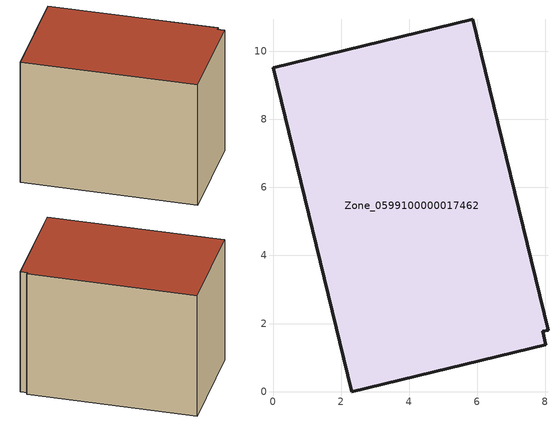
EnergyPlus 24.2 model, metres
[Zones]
Zone_0599100000017462
 floor ground (C_G): 0,9.52 5.88,10.94 8.09,1.81 7.93,1.77 8.02,1.38 2.31,0 z0
 wall outside (C_F): 5.88,10.94 0,9.52 2.31,0 8.02,1.38 7.93,1.77 8.09,1.81 5.88,10.94 z0:7.49
 roof outside (C_R): 0,9.52 2.31,0 8.02,1.38 7.93,1.77 8.09,1.81 5.88,10.94 z7.49
[BUILDING]
Pand.0599100000017462: North Axis=0; Terrain=City; Loads Convergence Tolerance Value=0.04; Temperature Convergence Tolerance Value=0.4; Solar Distribution=FullExterior; Maximum Number of Warmup Days=25; Minimum Number of Warmup Days=1
[Site:Location]
Rotterdam.The.Hague.AP_ZH_NLD Design_Conditions: Latitude=51.96; Longitude=4.45; Time Zone=1; Elevation=-4.5
[SITE:GROUNDTEMPERATURE:BUILDINGSURFACE]
18, 18, 18, 18, 18, 18, 18, 18, 18, 18, 18, 18
[MATERIAL] Thermal Absorptance=0.9; Solar Absorptance=0.7; Visible Absorptance=0.7
Name | Roughness | Thickness | Conductivity | Density | Specific Heat
G.D.1965 | MediumSmooth | 0.15 | 1 | 540 | 1210
F.D.1965 | Rough | 0.3 | 0.857143 | 1920 | 840
R.D.1965 | MediumRough | 0.2 | 0.08 | 1500 | 1000
[CONSTRUCTION]
C_G: G.D.1965
C_F: F.D.1965
C_R: R.D.1965
[ZONE]
Zone_0599100000017462: Type=1; Multiplier=1; Ceiling Height=Autocalculate; Volume=Autocalculate; Floor Area=autocalculate; Part of Total Floor Area=Yes
[ZONEINFILTRATION:DESIGNFLOWRATE]
Infil_Zone_0599100000017462: Zone or ZoneList or Space or SpaceList=Zone_0599100000017462; Schedule=AlwaysOn; Design Flow Rate Calculation Method=Flow/Area; Flow Rate per Floor Area=0.0042; Constant Term Coefficient=1; Temperature Term Coefficient=0; Velocity Term Coefficient=0; Velocity Squared Term Coefficient=0
[HVACTEMPLATE:ZONE:IDEALLOADSAIRSYSTEM]
Zone_0599100000017462: Maximum Heating Supply Air Temperature=50; Minimum Cooling Supply Air Temperature=13; Maximum Heating Supply Air Humidity Ratio=0.0156; Minimum Cooling Supply Air Humidity Ratio=0.0077; Heating Limit=NoLimit; Cooling Limit=NoLimit; Dehumidification Control Type=ConstantSensibleHeatRatio; Cooling Sensible Heat Ratio=0.7; Dehumidification Setpoint=60; Humidification Control Type=None; Humidification Setpoint=30; Outdoor Air Method=None; Outdoor Air Flow Rate per Person=0.00944; Outdoor Air Flow Rate per Zone Floor Area=0; Outdoor Air Flow Rate per Zone=0; Demand Controlled Ventilation Type=None; Outdoor Air Economizer Type=NoEconomizer; Heat Recovery Type=None; Sensible Heat Recovery Effectiveness=0.7; Latent Heat Recovery Effectiveness=0.65
[ZONECONTROL:THERMOSTAT]
ThermostatControl_Zone_0599100000017462: Zone or ZoneList=Zone_0599100000017462; Control Type Schedule=DualSetpointControlType; Control 1=Thermostat_Zone_0599100000017462; Temperature Difference Between Cutout And Setpoint=0
[THERMOSTATSETPOINT:DUALSETPOINT]
Thermostat_Zone_0599100000017462: Heating Setpoint Temperature Schedule=HeatingSetpoint_Zone_0599100000017462; Cooling Setpoint Temperature Schedule=CoolingSetpoint_Zone_0599100000017462
[SCHEDULE:COMPACT]
HeatingSetpoint_Zone_0599100000017462: Through: 12/31, For: AllDays, Until: 24:00, 21
CoolingSetpoint_Zone_0599100000017462: Through: 12/31, For: AllDays, Until: 24:00, 24
DualSetpointControlType: Through: 12/31, For: AllDays, Until: 24:00, 4
AlwaysOn: Through: 12/31, For: AllDays, Until: 24:00, 1
